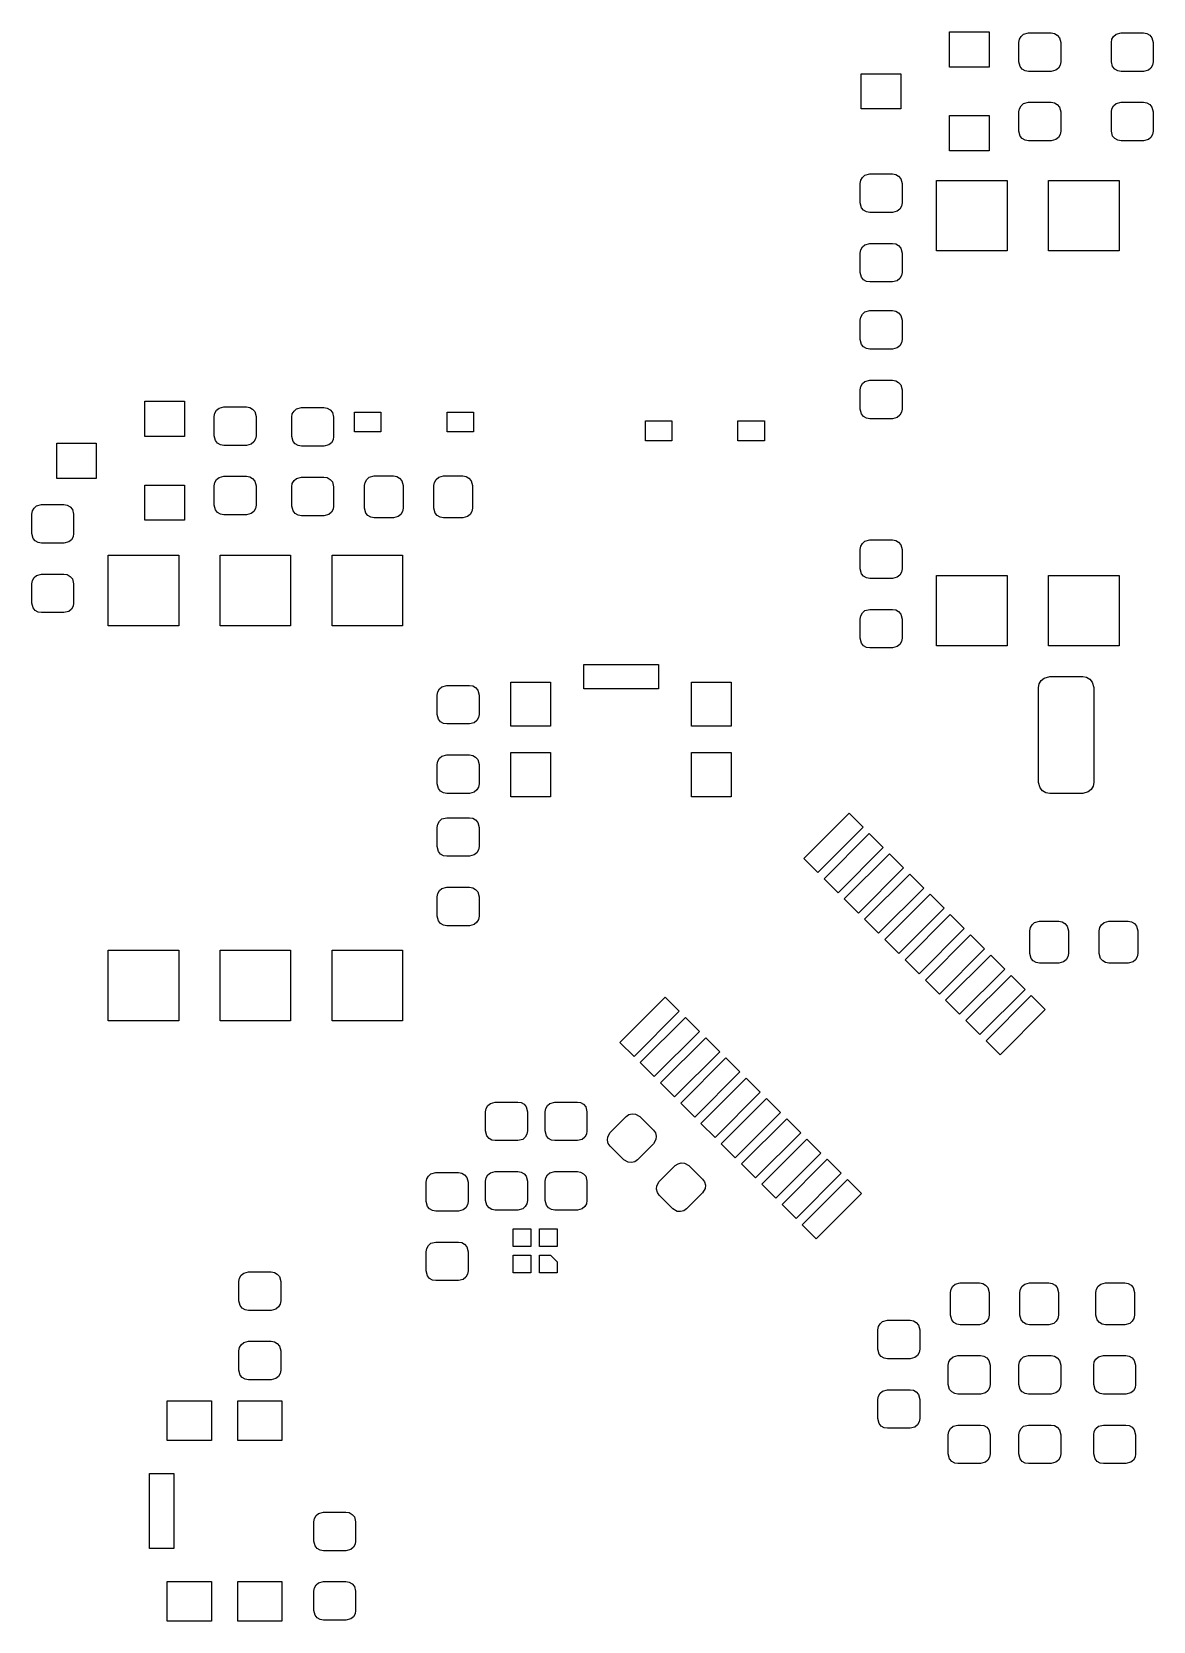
# Model space of a CAD drawing. Extents: x 150.5 to 194.4, y -132.5 to -96.5.
# Drawn here: x 150.53 to 175.97, y -132.5 to -96.45 of the extents above; entities that cross this region are included whole.
import ezdxf

# ---------------------------------------------------------------- set-up
doc = ezdxf.new("R2010")
doc.units = 0
doc.header["$MEASUREMENT"] = 0
doc.layers.add('BLACK', color=7, linetype='CONTINUOUS')

msp = doc.modelspace()

# ---------------------------------------------------------------- linework, layer by layer
at = {"layer": 'BLACK', "linetype": 'CONTINUOUS'}
for p, q in [((171.35, -97.25), (171.35, -96.45)), ((171.35, -96.45), (172.25, -96.45)), ((172.25, -96.45), (172.25, -97.25)), ((172.938, -96.6189), (172.976, -96.5531)), ((172.976, -96.5531), (173.034, -96.5043)), ((173.034, -96.5043), (173.144, -96.475)), ((173.144, -96.475), (173.656, -96.475)), ((173.656, -96.475), (173.731, -96.4882)), ((173.731, -96.4882), (173.797, -96.5262)), ((173.797, -96.5262), (173.846, -96.5844)), ((173.846, -96.5844), (173.875, -96.6937)), ((175.038, -96.6189), (175.076, -96.5531)), ((175.076, -96.5531), (175.134, -96.5043)), ((175.134, -96.5043), (175.244, -96.475)), ((175.244, -96.475), (175.756, -96.475)), ((175.756, -96.475), (175.831, -96.4882)), ((175.831, -96.4882), (175.897, -96.5262)), ((175.897, -96.5262), (175.946, -96.5844)), ((175.946, -96.5844), (175.975, -96.6937)), ((172.925, -96.6937), (172.938, -96.6189)), ((172.925, -97.1312), (172.925, -96.6937)), ((173.875, -96.6937), (173.875, -97.1312)), ((175.025, -96.6937), (175.038, -96.6189)), ((175.025, -97.1312), (175.025, -96.6937)), ((175.975, -96.6937), (175.975, -97.1312)), ((172.25, -97.25), (171.35, -97.25)), ((172.954, -97.2406), (172.925, -97.1312)), ((173.003, -97.2988), (172.954, -97.2406)), ((173.069, -97.3368), (173.003, -97.2988)), ((173.766, -97.3207), (173.656, -97.35)), ((173.824, -97.2719), (173.766, -97.3207)), ((173.862, -97.2061), (173.824, -97.2719)), ((173.875, -97.1312), (173.862, -97.2061)), ((175.054, -97.2406), (175.025, -97.1312)), ((175.103, -97.2988), (175.054, -97.2406)), ((175.169, -97.3368), (175.103, -97.2988)), ((175.866, -97.3207), (175.756, -97.35)), ((175.924, -97.2719), (175.866, -97.3207)), ((175.962, -97.2061), (175.924, -97.2719)), ((175.975, -97.1312), (175.962, -97.2061)), ((169.35, -98.2), (169.35, -97.4)), ((169.35, -97.4), (170.25, -97.4)), ((170.25, -97.4), (170.25, -98.2)), ((173.144, -97.35), (173.069, -97.3368)), ((173.656, -97.35), (173.144, -97.35)), ((175.244, -97.35), (175.169, -97.3368)), ((175.756, -97.35), (175.244, -97.35)), ((173.034, -98.0793), (173.144, -98.05)), ((173.144, -98.05), (173.656, -98.05)), ((173.656, -98.05), (173.731, -98.0632)), ((175.134, -98.0793), (175.244, -98.05)), ((175.244, -98.05), (175.756, -98.05)), ((175.756, -98.05), (175.831, -98.0632)), ((170.25, -98.2), (169.35, -98.2)), ((171.35, -99.15), (171.35, -98.35)), ((171.35, -98.35), (172.25, -98.35)), ((172.25, -98.35), (172.25, -99.15)), ((172.925, -98.2687), (172.938, -98.1939)), ((172.925, -98.7062), (172.925, -98.2687)), ((172.938, -98.1939), (172.976, -98.1281)), ((172.976, -98.1281), (173.034, -98.0793)), ((173.731, -98.0632), (173.797, -98.1012)), ((173.797, -98.1012), (173.846, -98.1594)), ((173.846, -98.1594), (173.875, -98.2687)), ((173.875, -98.2687), (173.875, -98.7062)), ((175.025, -98.2687), (175.038, -98.1939)), ((175.025, -98.7062), (175.025, -98.2687)), ((175.038, -98.1939), (175.076, -98.1281)), ((175.076, -98.1281), (175.134, -98.0793)), ((175.831, -98.0632), (175.897, -98.1012)), ((175.897, -98.1012), (175.946, -98.1594)), ((175.946, -98.1594), (175.975, -98.2687)), ((175.975, -98.2687), (175.975, -98.7062)), ((172.954, -98.8156), (172.925, -98.7062)), ((173.875, -98.7062), (173.862, -98.7811)), ((175.054, -98.8156), (175.025, -98.7062)), ((175.975, -98.7062), (175.962, -98.7811)), ((173.003, -98.8738), (172.954, -98.8156)), ((173.069, -98.9118), (173.003, -98.8738)), ((173.144, -98.925), (173.069, -98.9118)), ((173.656, -98.925), (173.144, -98.925)), ((173.766, -98.8957), (173.656, -98.925)), ((173.824, -98.8469), (173.766, -98.8957)), ((173.862, -98.7811), (173.824, -98.8469)), ((175.103, -98.8738), (175.054, -98.8156)), ((175.169, -98.9118), (175.103, -98.8738)), ((175.244, -98.925), (175.169, -98.9118)), ((175.756, -98.925), (175.244, -98.925)), ((175.866, -98.8957), (175.756, -98.925)), ((175.924, -98.8469), (175.866, -98.8957)), ((175.962, -98.7811), (175.924, -98.8469)), ((172.25, -99.15), (171.35, -99.15)), ((169.325, -99.8937), (169.338, -99.8189)), ((169.338, -99.8189), (169.376, -99.7531)), ((169.376, -99.7531), (169.434, -99.7043)), ((169.434, -99.7043), (169.544, -99.675)), ((169.544, -99.675), (170.056, -99.675)), ((170.056, -99.675), (170.131, -99.6882)), ((170.131, -99.6882), (170.197, -99.7262)), ((170.197, -99.7262), (170.246, -99.7844)), ((170.246, -99.7844), (170.275, -99.8937)), ((171.06, -101.42), (171.06, -99.82)), ((171.06, -99.82), (172.66, -99.82)), ((172.66, -99.82), (172.66, -101.42)), ((173.6, -101.42), (173.6, -99.82)), ((173.6, -99.82), (175.2, -99.82)), ((175.2, -99.82), (175.2, -101.42)), ((169.325, -100.331), (169.325, -99.8937)), ((170.275, -99.8937), (170.275, -100.331)), ((169.354, -100.441), (169.325, -100.331)), ((169.403, -100.499), (169.354, -100.441)), ((169.469, -100.537), (169.403, -100.499)), ((169.544, -100.55), (169.469, -100.537)), ((170.056, -100.55), (169.544, -100.55)), ((170.166, -100.521), (170.056, -100.55)), ((170.224, -100.472), (170.166, -100.521)), ((170.262, -100.406), (170.224, -100.472)), ((170.275, -100.331), (170.262, -100.406)), ((169.376, -101.328), (169.434, -101.279)), ((169.434, -101.279), (169.544, -101.25)), ((169.544, -101.25), (170.056, -101.25)), ((170.056, -101.25), (170.131, -101.263)), ((170.131, -101.263), (170.197, -101.301)), ((169.325, -101.469), (169.338, -101.394)), ((169.325, -101.906), (169.325, -101.469)), ((169.338, -101.394), (169.376, -101.328)), ((170.197, -101.301), (170.246, -101.359)), ((170.246, -101.359), (170.275, -101.469)), ((170.275, -101.469), (170.275, -101.906)), ((172.66, -101.42), (171.06, -101.42)), ((175.2, -101.42), (173.6, -101.42)), ((169.354, -102.016), (169.325, -101.906)), ((169.403, -102.074), (169.354, -102.016)), ((170.262, -101.981), (170.224, -102.047)), ((170.275, -101.906), (170.262, -101.981)), ((169.469, -102.112), (169.403, -102.074)), ((169.544, -102.125), (169.469, -102.112)), ((170.056, -102.125), (169.544, -102.125)), ((170.166, -102.096), (170.056, -102.125)), ((170.224, -102.047), (170.166, -102.096)), ((169.325, -102.994), (169.338, -102.919)), ((169.325, -103.431), (169.325, -102.994)), ((169.338, -102.919), (169.376, -102.853)), ((169.376, -102.853), (169.434, -102.804)), ((169.434, -102.804), (169.544, -102.775)), ((169.544, -102.775), (170.056, -102.775)), ((170.056, -102.775), (170.131, -102.788)), ((170.131, -102.788), (170.197, -102.826)), ((170.197, -102.826), (170.246, -102.884)), ((170.246, -102.884), (170.275, -102.994)), ((170.275, -102.994), (170.275, -103.431)), ((169.354, -103.541), (169.325, -103.431)), ((170.275, -103.431), (170.262, -103.506)), ((169.403, -103.599), (169.354, -103.541)), ((169.469, -103.637), (169.403, -103.599)), ((169.544, -103.65), (169.469, -103.637)), ((170.056, -103.65), (169.544, -103.65)), ((170.166, -103.621), (170.056, -103.65)), ((170.224, -103.572), (170.166, -103.621)), ((170.262, -103.506), (170.224, -103.572)), ((169.325, -104.569), (169.338, -104.494)), ((169.338, -104.494), (169.376, -104.428)), ((169.376, -104.428), (169.434, -104.379)), ((169.434, -104.379), (169.544, -104.35)), ((169.544, -104.35), (170.056, -104.35)), ((170.056, -104.35), (170.131, -104.363)), ((170.131, -104.363), (170.197, -104.401)), ((170.197, -104.401), (170.246, -104.459)), ((170.246, -104.459), (170.275, -104.569)), ((153.09, -105.63), (153.09, -104.83)), ((153.09, -104.83), (153.99, -104.83)), ((153.99, -104.83), (153.99, -105.63)), ((169.325, -105.006), (169.325, -104.569)), ((170.275, -104.569), (170.275, -105.006)), ((154.665, -105.173), (154.678, -105.099)), ((154.665, -105.611), (154.665, -105.173)), ((154.678, -105.099), (154.716, -105.033)), ((154.716, -105.033), (154.775, -104.984)), ((154.775, -104.984), (154.884, -104.955)), ((154.884, -104.955), (155.396, -104.955)), ((155.396, -104.955), (155.471, -104.968)), ((155.471, -104.968), (155.537, -105.006)), ((155.537, -105.006), (155.586, -105.064)), ((155.586, -105.064), (155.615, -105.173)), ((155.615, -105.173), (155.615, -105.611)), ((156.425, -105.194), (156.438, -105.119)), ((156.425, -105.631), (156.425, -105.194)), ((156.438, -105.119), (156.476, -105.053)), ((156.476, -105.053), (156.534, -105.004)), ((156.534, -105.004), (156.644, -104.975)), ((156.644, -104.975), (157.156, -104.975)), ((157.156, -104.975), (157.231, -104.988)), ((157.231, -104.988), (157.297, -105.026)), ((157.297, -105.026), (157.346, -105.084)), ((157.346, -105.084), (157.375, -105.194)), ((157.375, -105.194), (157.375, -105.631)), ((157.85, -105.525), (157.85, -105.075)), ((157.85, -105.075), (158.45, -105.075)), ((158.45, -105.075), (158.45, -105.525)), ((159.95, -105.525), (159.95, -105.075)), ((159.95, -105.075), (160.55, -105.075)), ((160.55, -105.075), (160.55, -105.525)), ((169.354, -105.116), (169.325, -105.006)), ((169.403, -105.174), (169.354, -105.116)), ((169.469, -105.212), (169.403, -105.174)), ((169.544, -105.225), (169.469, -105.212)), ((170.056, -105.225), (169.544, -105.225)), ((170.166, -105.196), (170.056, -105.225)), ((170.224, -105.147), (170.166, -105.196)), ((170.262, -105.081), (170.224, -105.147)), ((170.275, -105.006), (170.262, -105.081)), ((154.694, -105.72), (154.665, -105.611)), ((155.615, -105.611), (155.602, -105.686)), ((158.45, -105.525), (157.85, -105.525)), ((160.55, -105.525), (159.95, -105.525)), ((164.45, -105.725), (164.45, -105.275)), ((164.45, -105.275), (165.05, -105.275)), ((165.05, -105.275), (165.05, -105.725)), ((166.55, -105.725), (166.55, -105.275)), ((166.55, -105.275), (167.15, -105.275)), ((167.15, -105.275), (167.15, -105.725)), ((151.09, -106.58), (151.09, -105.78)), ((151.09, -105.78), (151.99, -105.78)), ((151.99, -105.78), (151.99, -106.58)), ((153.99, -105.63), (153.09, -105.63)), ((154.743, -105.778), (154.694, -105.72)), ((154.809, -105.816), (154.743, -105.778)), ((154.884, -105.83), (154.809, -105.816)), ((155.396, -105.83), (154.884, -105.83)), ((155.506, -105.8), (155.396, -105.83)), ((155.564, -105.752), (155.506, -105.8)), ((155.602, -105.686), (155.564, -105.752)), ((156.454, -105.741), (156.425, -105.631)), ((156.503, -105.799), (156.454, -105.741)), ((156.569, -105.837), (156.503, -105.799)), ((156.644, -105.85), (156.569, -105.837)), ((157.156, -105.85), (156.644, -105.85)), ((157.266, -105.821), (157.156, -105.85)), ((157.324, -105.772), (157.266, -105.821)), ((157.362, -105.706), (157.324, -105.772)), ((157.375, -105.631), (157.362, -105.706)), ((165.05, -105.725), (164.45, -105.725)), ((167.15, -105.725), (166.55, -105.725)), ((151.99, -106.58), (151.09, -106.58)), ((154.665, -106.748), (154.678, -106.674)), ((154.678, -106.674), (154.716, -106.608)), ((154.716, -106.608), (154.775, -106.559)), ((154.775, -106.559), (154.884, -106.53)), ((154.884, -106.53), (155.396, -106.53)), ((155.396, -106.53), (155.471, -106.543)), ((155.471, -106.543), (155.537, -106.581)), ((155.537, -106.581), (155.586, -106.639)), ((155.586, -106.639), (155.615, -106.748)), ((156.425, -106.769), (156.438, -106.694)), ((156.438, -106.694), (156.476, -106.628)), ((156.476, -106.628), (156.534, -106.579)), ((156.534, -106.579), (156.644, -106.55)), ((156.644, -106.55), (157.156, -106.55)), ((157.156, -106.55), (157.231, -106.563)), ((157.231, -106.563), (157.297, -106.601)), ((157.297, -106.601), (157.346, -106.659)), ((157.346, -106.659), (157.375, -106.769)), ((158.075, -106.744), (158.088, -106.669)), ((158.088, -106.669), (158.126, -106.603)), ((158.126, -106.603), (158.184, -106.554)), ((158.184, -106.554), (158.294, -106.525)), ((158.294, -106.525), (158.731, -106.525)), ((158.731, -106.525), (158.806, -106.538)), ((158.806, -106.538), (158.872, -106.576)), ((158.872, -106.576), (158.921, -106.634)), ((158.921, -106.634), (158.95, -106.744)), ((159.65, -106.744), (159.663, -106.669)), ((159.663, -106.669), (159.701, -106.603)), ((159.701, -106.603), (159.759, -106.554)), ((159.759, -106.554), (159.869, -106.525)), ((159.869, -106.525), (160.306, -106.525)), ((160.306, -106.525), (160.381, -106.538)), ((160.381, -106.538), (160.447, -106.576)), ((160.447, -106.576), (160.496, -106.634)), ((160.496, -106.634), (160.525, -106.744)), ((153.09, -107.53), (153.09, -106.73)), ((153.09, -106.73), (153.99, -106.73)), ((153.99, -106.73), (153.99, -107.53)), ((154.665, -107.186), (154.665, -106.748)), ((155.615, -106.748), (155.615, -107.186)), ((156.425, -107.206), (156.425, -106.769)), ((157.375, -106.769), (157.375, -107.206)), ((158.075, -107.256), (158.075, -106.744)), ((158.95, -106.744), (158.95, -107.256)), ((159.65, -107.256), (159.65, -106.744)), ((160.525, -106.744), (160.525, -107.256)), ((150.525, -107.394), (150.538, -107.319)), ((150.525, -107.831), (150.525, -107.394)), ((150.538, -107.319), (150.576, -107.253)), ((150.576, -107.253), (150.634, -107.204)), ((150.634, -107.204), (150.744, -107.175)), ((150.744, -107.175), (151.256, -107.175)), ((151.256, -107.175), (151.331, -107.188)), ((151.331, -107.188), (151.397, -107.226)), ((151.397, -107.226), (151.446, -107.284)), ((151.446, -107.284), (151.475, -107.394)), ((151.475, -107.394), (151.475, -107.831)), ((154.694, -107.295), (154.665, -107.186)), ((154.743, -107.353), (154.694, -107.295)), ((154.809, -107.391), (154.743, -107.353)), ((154.884, -107.405), (154.809, -107.391)), ((155.396, -107.405), (154.884, -107.405)), ((155.506, -107.375), (155.396, -107.405)), ((155.564, -107.327), (155.506, -107.375)), ((155.602, -107.261), (155.564, -107.327)), ((155.615, -107.186), (155.602, -107.261)), ((156.454, -107.316), (156.425, -107.206)), ((156.503, -107.374), (156.454, -107.316)), ((156.569, -107.412), (156.503, -107.374)), ((156.644, -107.425), (156.569, -107.412)), ((157.156, -107.425), (156.644, -107.425)), ((157.266, -107.396), (157.156, -107.425)), ((157.324, -107.347), (157.266, -107.396)), ((157.362, -107.281), (157.324, -107.347)), ((157.375, -107.206), (157.362, -107.281)), ((158.104, -107.366), (158.075, -107.256)), ((158.153, -107.424), (158.104, -107.366)), ((158.219, -107.462), (158.153, -107.424)), ((158.899, -107.397), (158.841, -107.446)), ((158.937, -107.331), (158.899, -107.397)), ((158.95, -107.256), (158.937, -107.331)), ((159.679, -107.366), (159.65, -107.256)), ((159.728, -107.424), (159.679, -107.366)), ((159.794, -107.462), (159.728, -107.424)), ((160.474, -107.397), (160.416, -107.446)), ((160.512, -107.331), (160.474, -107.397)), ((160.525, -107.256), (160.512, -107.331)), ((153.99, -107.53), (153.09, -107.53)), ((158.294, -107.475), (158.219, -107.462)), ((158.731, -107.475), (158.294, -107.475)), ((158.841, -107.446), (158.731, -107.475)), ((159.869, -107.475), (159.794, -107.462)), ((160.306, -107.475), (159.869, -107.475)), ((160.416, -107.446), (160.306, -107.475)), ((150.554, -107.941), (150.525, -107.831)), ((150.603, -107.999), (150.554, -107.941)), ((150.669, -108.037), (150.603, -107.999)), ((150.744, -108.05), (150.669, -108.037)), ((151.256, -108.05), (150.744, -108.05)), ((151.366, -108.021), (151.256, -108.05)), ((151.424, -107.972), (151.366, -108.021)), ((151.462, -107.906), (151.424, -107.972)), ((151.475, -107.831), (151.462, -107.906)), ((169.325, -108.194), (169.338, -108.119)), ((169.338, -108.119), (169.376, -108.053)), ((169.376, -108.053), (169.434, -108.004)), ((169.434, -108.004), (169.544, -107.975)), ((169.544, -107.975), (170.056, -107.975)), ((170.056, -107.975), (170.131, -107.988)), ((170.131, -107.988), (170.197, -108.026)), ((170.197, -108.026), (170.246, -108.084)), ((170.246, -108.084), (170.275, -108.194)), ((152.26, -109.92), (152.26, -108.32)), ((152.26, -108.32), (153.86, -108.32)), ((153.86, -108.32), (153.86, -109.92)), ((154.8, -109.92), (154.8, -108.32)), ((154.8, -108.32), (156.4, -108.32)), ((156.4, -108.32), (156.4, -109.92)), ((157.34, -109.92), (157.34, -108.32)), ((157.34, -108.32), (158.94, -108.32)), ((158.94, -108.32), (158.94, -109.92)), ((169.325, -108.631), (169.325, -108.194)), ((170.275, -108.194), (170.275, -108.631)), ((150.538, -108.894), (150.576, -108.828)), ((150.576, -108.828), (150.634, -108.779)), ((150.634, -108.779), (150.744, -108.75)), ((150.744, -108.75), (151.256, -108.75)), ((151.256, -108.75), (151.331, -108.763)), ((151.331, -108.763), (151.397, -108.801)), ((151.397, -108.801), (151.446, -108.859)), ((151.446, -108.859), (151.475, -108.969)), ((169.354, -108.741), (169.325, -108.631)), ((169.403, -108.799), (169.354, -108.741)), ((169.469, -108.837), (169.403, -108.799)), ((169.544, -108.85), (169.469, -108.837)), ((170.056, -108.85), (169.544, -108.85)), ((170.166, -108.821), (170.056, -108.85)), ((170.224, -108.772), (170.166, -108.821)), ((170.262, -108.706), (170.224, -108.772)), ((170.275, -108.631), (170.262, -108.706)), ((171.06, -110.38), (171.06, -108.78)), ((171.06, -108.78), (172.66, -108.78)), ((172.66, -108.78), (172.66, -110.38)), ((173.6, -110.38), (173.6, -108.78)), ((173.6, -108.78), (175.2, -108.78)), ((175.2, -108.78), (175.2, -110.38)), ((150.525, -108.969), (150.538, -108.894)), ((150.525, -109.406), (150.525, -108.969)), ((151.475, -108.969), (151.475, -109.406)), ((150.554, -109.516), (150.525, -109.406)), ((150.603, -109.574), (150.554, -109.516)), ((150.669, -109.612), (150.603, -109.574)), ((151.424, -109.547), (151.366, -109.596)), ((151.462, -109.481), (151.424, -109.547)), ((151.475, -109.406), (151.462, -109.481)), ((169.376, -109.628), (169.434, -109.579)), ((169.434, -109.579), (169.544, -109.55)), ((169.544, -109.55), (170.056, -109.55)), ((170.056, -109.55), (170.131, -109.563)), ((170.131, -109.563), (170.197, -109.601)), ((150.744, -109.625), (150.669, -109.612)), ((151.256, -109.625), (150.744, -109.625)), ((151.366, -109.596), (151.256, -109.625)), ((153.86, -109.92), (152.26, -109.92)), ((156.4, -109.92), (154.8, -109.92)), ((158.94, -109.92), (157.34, -109.92)), ((169.325, -109.769), (169.338, -109.694)), ((169.325, -110.206), (169.325, -109.769)), ((169.338, -109.694), (169.376, -109.628)), ((170.197, -109.601), (170.246, -109.659)), ((170.246, -109.659), (170.275, -109.769)), ((170.275, -109.769), (170.275, -110.206)), ((169.354, -110.316), (169.325, -110.206)), ((170.262, -110.281), (170.224, -110.347)), ((170.275, -110.206), (170.262, -110.281)), ((169.403, -110.374), (169.354, -110.316)), ((169.469, -110.412), (169.403, -110.374)), ((169.544, -110.425), (169.469, -110.412)), ((170.056, -110.425), (169.544, -110.425)), ((170.166, -110.396), (170.056, -110.425)), ((170.224, -110.347), (170.166, -110.396)), ((172.66, -110.38), (171.06, -110.38)), ((175.2, -110.38), (173.6, -110.38)), ((163.05, -111.35), (163.05, -110.8)), ((163.05, -110.8), (164.75, -110.8)), ((164.75, -110.8), (164.75, -111.35)), ((159.738, -111.419), (159.776, -111.353)), ((159.776, -111.353), (159.834, -111.304)), ((159.834, -111.304), (159.944, -111.275)), ((159.944, -111.275), (160.456, -111.275)), ((160.456, -111.275), (160.531, -111.288)), ((160.531, -111.288), (160.597, -111.326)), ((160.597, -111.326), (160.646, -111.384)), ((160.646, -111.384), (160.675, -111.494)), ((161.4, -112.2), (161.4, -111.2)), ((161.4, -111.2), (162.3, -111.2)), ((162.3, -111.2), (162.3, -112.2)), ((164.75, -111.35), (163.05, -111.35)), ((165.5, -112.2), (165.5, -111.2)), ((165.5, -111.2), (166.4, -111.2)), ((166.4, -111.2), (166.4, -112.2)), ((173.375, -111.325), (173.39, -111.239)), ((173.375, -113.475), (173.375, -111.325)), ((173.39, -111.239), (173.433, -111.164)), ((173.433, -111.164), (173.5, -111.108)), ((173.5, -111.108), (173.625, -111.075)), ((173.625, -111.075), (174.375, -111.075)), ((174.375, -111.075), (174.461, -111.09)), ((174.461, -111.09), (174.536, -111.133)), ((174.536, -111.133), (174.592, -111.2)), ((174.592, -111.2), (174.625, -111.325)), ((174.625, -111.325), (174.625, -113.475)), ((159.725, -111.494), (159.738, -111.419)), ((159.725, -111.931), (159.725, -111.494)), ((160.675, -111.494), (160.675, -111.931)), ((159.754, -112.041), (159.725, -111.931)), ((159.803, -112.099), (159.754, -112.041)), ((159.869, -112.137), (159.803, -112.099)), ((160.624, -112.072), (160.566, -112.121)), ((160.662, -112.006), (160.624, -112.072)), ((160.675, -111.931), (160.662, -112.006)), ((159.944, -112.15), (159.869, -112.137)), ((160.456, -112.15), (159.944, -112.15)), ((160.566, -112.121), (160.456, -112.15)), ((162.3, -112.2), (161.4, -112.2)), ((166.4, -112.2), (165.5, -112.2)), ((161.4, -113.8), (161.4, -112.8)), ((161.4, -112.8), (162.3, -112.8)), ((162.3, -112.8), (162.3, -113.8)), ((165.5, -113.8), (165.5, -112.8)), ((165.5, -112.8), (166.4, -112.8)), ((166.4, -112.8), (166.4, -113.8)), ((159.725, -113.069), (159.738, -112.994)), ((159.725, -113.506), (159.725, -113.069)), ((159.738, -112.994), (159.776, -112.928)), ((159.776, -112.928), (159.834, -112.879)), ((159.834, -112.879), (159.944, -112.85)), ((159.944, -112.85), (160.456, -112.85)), ((160.456, -112.85), (160.531, -112.863)), ((160.531, -112.863), (160.597, -112.901)), ((160.597, -112.901), (160.646, -112.959)), ((160.646, -112.959), (160.675, -113.069)), ((160.675, -113.069), (160.675, -113.506)), ((159.754, -113.616), (159.725, -113.506)), ((160.675, -113.506), (160.662, -113.581)), ((173.408, -113.6), (173.375, -113.475)), ((174.625, -113.475), (174.61, -113.561)), ((159.803, -113.674), (159.754, -113.616)), ((159.869, -113.712), (159.803, -113.674)), ((159.944, -113.725), (159.869, -113.712)), ((160.456, -113.725), (159.944, -113.725)), ((160.566, -113.696), (160.456, -113.725)), ((160.624, -113.647), (160.566, -113.696)), ((160.662, -113.581), (160.624, -113.647)), ((162.3, -113.8), (161.4, -113.8)), ((166.4, -113.8), (165.5, -113.8)), ((173.464, -113.667), (173.408, -113.6)), ((173.539, -113.71), (173.464, -113.667)), ((173.625, -113.725), (173.539, -113.71)), ((174.375, -113.725), (173.625, -113.725)), ((174.5, -113.692), (174.375, -113.725)), ((174.567, -113.636), (174.5, -113.692)), ((174.61, -113.561), (174.567, -113.636)), ((159.834, -114.304), (159.944, -114.275)), ((159.944, -114.275), (160.456, -114.275)), ((160.456, -114.275), (160.531, -114.288)), ((168.046, -115.199), (169.071, -114.174)), ((169.071, -114.174), (169.389, -114.492)), ((159.725, -114.494), (159.738, -114.419)), ((159.725, -114.931), (159.725, -114.494)), ((159.738, -114.419), (159.776, -114.353)), ((159.776, -114.353), (159.834, -114.304)), ((160.531, -114.288), (160.597, -114.326)), ((160.597, -114.326), (160.646, -114.384)), ((160.646, -114.384), (160.675, -114.494)), ((160.675, -114.494), (160.675, -114.931)), ((169.389, -114.492), (168.364, -115.517)), ((168.506, -115.659), (169.531, -114.634)), ((169.531, -114.634), (169.849, -114.952)), ((159.754, -115.041), (159.725, -114.931)), ((160.675, -114.931), (160.662, -115.006)), ((169.849, -114.952), (168.824, -115.977)), ((159.803, -115.099), (159.754, -115.041)), ((159.869, -115.137), (159.803, -115.099)), ((159.944, -115.15), (159.869, -115.137)), ((160.456, -115.15), (159.944, -115.15)), ((160.566, -115.121), (160.456, -115.15)), ((160.624, -115.072), (160.566, -115.121)), ((160.662, -115.006), (160.624, -115.072)), ((168.364, -115.517), (168.046, -115.199)), ((168.965, -116.119), (169.99, -115.093)), ((169.99, -115.093), (170.309, -115.411)), ((168.824, -115.977), (168.506, -115.659)), ((170.309, -115.411), (169.283, -116.437)), ((169.425, -116.578), (170.45, -115.553)), ((170.45, -115.553), (170.768, -115.871)), ((159.725, -116.069), (159.738, -115.994)), ((159.725, -116.506), (159.725, -116.069)), ((159.738, -115.994), (159.776, -115.928)), ((159.776, -115.928), (159.834, -115.879)), ((159.834, -115.879), (159.944, -115.85)), ((159.944, -115.85), (160.456, -115.85)), ((160.456, -115.85), (160.531, -115.863)), ((160.531, -115.863), (160.597, -115.901)), ((160.597, -115.901), (160.646, -115.959)), ((160.646, -115.959), (160.675, -116.069)), ((160.675, -116.069), (160.675, -116.506)), ((170.768, -115.871), (169.743, -116.896)), ((169.884, -117.038), (170.91, -116.012)), ((170.91, -116.012), (171.228, -116.331)), ((169.283, -116.437), (168.965, -116.119)), ((171.228, -116.331), (170.203, -117.356)), ((159.754, -116.616), (159.725, -116.506)), ((159.803, -116.674), (159.754, -116.616)), ((159.869, -116.712), (159.803, -116.674)), ((159.944, -116.725), (159.869, -116.712)), ((160.456, -116.725), (159.944, -116.725)), ((160.566, -116.696), (160.456, -116.725)), ((160.624, -116.647), (160.566, -116.696)), ((160.662, -116.581), (160.624, -116.647)), ((160.675, -116.506), (160.662, -116.581)), ((169.743, -116.896), (169.425, -116.578)), ((170.344, -117.497), (171.369, -116.472)), ((171.688, -116.79), (170.662, -117.816)), ((171.369, -116.472), (171.688, -116.79)), ((173.175, -116.844), (173.188, -116.769)), ((173.188, -116.769), (173.226, -116.703)), ((173.226, -116.703), (173.284, -116.654)), ((173.284, -116.654), (173.394, -116.625)), ((173.394, -116.625), (173.831, -116.625)), ((173.831, -116.625), (173.906, -116.638)), ((173.906, -116.638), (173.972, -116.676)), ((173.972, -116.676), (174.021, -116.734)), ((174.021, -116.734), (174.05, -116.844)), ((174.75, -116.844), (174.763, -116.769)), ((174.763, -116.769), (174.801, -116.703)), ((174.801, -116.703), (174.859, -116.654)), ((174.859, -116.654), (174.969, -116.625)), ((174.969, -116.625), (175.406, -116.625)), ((175.406, -116.625), (175.481, -116.638)), ((175.481, -116.638), (175.547, -116.676)), ((175.547, -116.676), (175.596, -116.734)), ((175.596, -116.734), (175.625, -116.844)), ((170.203, -117.356), (169.884, -117.038)), ((170.804, -117.957), (171.829, -116.932)), ((171.829, -116.932), (172.147, -117.25)), ((173.175, -117.356), (173.175, -116.844)), ((174.05, -116.844), (174.05, -117.356)), ((174.75, -117.356), (174.75, -116.844)), ((175.625, -116.844), (175.625, -117.356)), ((152.26, -118.88), (152.26, -117.28)), ((152.26, -117.28), (153.86, -117.28)), ((153.86, -117.28), (153.86, -118.88)), ((154.8, -118.88), (154.8, -117.28)), ((154.8, -117.28), (156.4, -117.28)), ((156.4, -117.28), (156.4, -118.88)), ((157.34, -118.88), (157.34, -117.28)), ((157.34, -117.28), (158.94, -117.28)), ((158.94, -117.28), (158.94, -118.88)), ((170.662, -117.816), (170.344, -117.497)), ((172.147, -117.25), (171.122, -118.275)), ((171.263, -118.417), (172.289, -117.391)), ((172.289, -117.391), (172.607, -117.71)), ((173.204, -117.466), (173.175, -117.356)), ((173.253, -117.524), (173.204, -117.466)), ((173.999, -117.497), (173.941, -117.546)), ((174.037, -117.431), (173.999, -117.497)), ((174.05, -117.356), (174.037, -117.431)), ((174.779, -117.466), (174.75, -117.356)), ((174.828, -117.524), (174.779, -117.466)), ((175.574, -117.497), (175.516, -117.546)), ((175.612, -117.431), (175.574, -117.497)), ((175.625, -117.356), (175.612, -117.431)), ((172.607, -117.71), (171.581, -118.735)), ((171.723, -118.876), (172.748, -117.851)), ((172.748, -117.851), (173.066, -118.169)), ((173.319, -117.562), (173.253, -117.524)), ((173.394, -117.575), (173.319, -117.562)), ((173.831, -117.575), (173.394, -117.575)), ((173.941, -117.546), (173.831, -117.575)), ((174.894, -117.562), (174.828, -117.524)), ((174.969, -117.575), (174.894, -117.562)), ((175.406, -117.575), (174.969, -117.575)), ((175.516, -117.546), (175.406, -117.575)), ((171.122, -118.275), (170.804, -117.957)), ((173.066, -118.169), (172.041, -119.194)), ((163.874, -119.371), (164.899, -118.346)), ((164.899, -118.346), (165.217, -118.664)), ((171.581, -118.735), (171.263, -118.417)), ((172.183, -119.336), (173.208, -118.311)), ((173.208, -118.311), (173.526, -118.629)), ((153.86, -118.88), (152.26, -118.88)), ((156.4, -118.88), (154.8, -118.88)), ((158.94, -118.88), (157.34, -118.88)), ((165.217, -118.664), (164.192, -119.689)), ((164.334, -119.831), (165.359, -118.806)), ((165.359, -118.806), (165.677, -119.124)), ((172.041, -119.194), (171.723, -118.876)), ((173.526, -118.629), (172.501, -119.654)), ((165.677, -119.124), (164.652, -120.149)), ((164.793, -120.29), (165.819, -119.265)), ((165.819, -119.265), (166.137, -119.583)), ((164.192, -119.689), (163.874, -119.371)), ((166.137, -119.583), (165.111, -120.609)), ((172.501, -119.654), (172.183, -119.336)), ((164.652, -120.149), (164.334, -119.831)), ((165.253, -120.75), (166.278, -119.725)), ((166.596, -120.043), (165.571, -121.068)), ((166.278, -119.725), (166.596, -120.043)), ((165.111, -120.609), (164.793, -120.29)), ((165.712, -121.21), (166.738, -120.184)), ((166.738, -120.184), (167.056, -120.503)), ((160.876, -120.803), (160.934, -120.754)), ((160.934, -120.754), (161.044, -120.725)), ((161.044, -120.725), (161.556, -120.725)), ((161.556, -120.725), (161.631, -120.738)), ((161.631, -120.738), (161.697, -120.776)), ((162.226, -120.803), (162.284, -120.754)), ((162.284, -120.754), (162.394, -120.725)), ((162.394, -120.725), (162.906, -120.725)), ((162.906, -120.725), (162.981, -120.738)), ((162.981, -120.738), (163.047, -120.776)), ((165.571, -121.068), (165.253, -120.75)), ((167.056, -120.503), (166.031, -121.528)), ((166.172, -121.669), (167.197, -120.644)), ((167.197, -120.644), (167.516, -120.962)), ((160.825, -120.944), (160.838, -120.869)), ((160.825, -121.381), (160.825, -120.944)), ((160.838, -120.869), (160.876, -120.803)), ((161.697, -120.776), (161.746, -120.834)), ((161.746, -120.834), (161.775, -120.944)), ((161.775, -120.944), (161.775, -121.381)), ((162.175, -120.944), (162.188, -120.869)), ((162.175, -121.381), (162.175, -120.944)), ((162.188, -120.869), (162.226, -120.803)), ((163.047, -120.776), (163.096, -120.834)), ((163.096, -120.834), (163.125, -120.944)), ((163.125, -120.944), (163.125, -121.381)), ((163.653, -121.415), (164.015, -121.053)), ((164.015, -121.053), (164.077, -121.009)), ((164.077, -121.009), (164.151, -120.989)), ((164.151, -120.989), (164.226, -120.996)), ((164.226, -120.996), (164.324, -121.053)), ((164.324, -121.053), (164.634, -121.362)), ((167.516, -120.962), (166.49, -121.988)), ((166.632, -122.129), (167.657, -121.104)), ((167.657, -121.104), (167.975, -121.422)), ((160.854, -121.491), (160.825, -121.381)), ((161.762, -121.456), (161.724, -121.522)), ((161.775, -121.381), (161.762, -121.456)), ((162.204, -121.491), (162.175, -121.381)), ((163.112, -121.456), (163.074, -121.522)), ((163.125, -121.381), (163.112, -121.456)), ((163.596, -121.513), (163.653, -121.415)), ((164.634, -121.362), (164.677, -121.424)), ((164.677, -121.424), (164.697, -121.498)), ((166.031, -121.528), (165.712, -121.21)), ((167.975, -121.422), (166.95, -122.447)), ((160.903, -121.549), (160.854, -121.491)), ((160.969, -121.587), (160.903, -121.549)), ((161.044, -121.6), (160.969, -121.587)), ((161.556, -121.6), (161.044, -121.6)), ((161.666, -121.571), (161.556, -121.6)), ((161.724, -121.522), (161.666, -121.571)), ((162.253, -121.549), (162.204, -121.491)), ((162.319, -121.587), (162.253, -121.549)), ((162.394, -121.6), (162.319, -121.587)), ((162.906, -121.6), (162.394, -121.6)), ((163.016, -121.571), (162.906, -121.6)), ((163.074, -121.522), (163.016, -121.571)), ((163.589, -121.589), (163.596, -121.513)), ((163.609, -121.662), (163.589, -121.589)), ((163.653, -121.724), (163.609, -121.662)), ((163.962, -122.034), (163.653, -121.724)), ((164.634, -121.671), (164.271, -122.034)), ((164.69, -121.573), (164.634, -121.671)), ((164.697, -121.498), (164.69, -121.573)), ((166.49, -121.988), (166.172, -121.669)), ((167.091, -122.589), (168.117, -121.563)), ((168.117, -121.563), (168.435, -121.881)), ((164.06, -122.09), (163.962, -122.034)), ((164.136, -122.097), (164.06, -122.09)), ((164.209, -122.077), (164.136, -122.097)), ((164.271, -122.034), (164.209, -122.077)), ((164.766, -122.529), (165.129, -122.166)), ((165.129, -122.166), (165.191, -122.123)), ((165.191, -122.123), (165.264, -122.103)), ((165.264, -122.103), (165.34, -122.11)), ((165.34, -122.11), (165.438, -122.166)), ((165.438, -122.166), (165.747, -122.476)), ((166.95, -122.447), (166.632, -122.129)), ((168.435, -121.881), (167.41, -122.907)), ((167.551, -123.048), (168.576, -122.023)), ((168.576, -122.023), (168.894, -122.341)), ((159.475, -122.544), (159.488, -122.469)), ((159.475, -122.981), (159.475, -122.544)), ((159.488, -122.469), (159.526, -122.403)), ((159.526, -122.403), (159.584, -122.354)), ((159.584, -122.354), (159.694, -122.325)), ((159.694, -122.325), (160.206, -122.325)), ((160.206, -122.325), (160.281, -122.338)), ((160.281, -122.338), (160.347, -122.376)), ((160.347, -122.376), (160.396, -122.434)), ((160.396, -122.434), (160.425, -122.544)), ((160.425, -122.544), (160.425, -122.981)), ((160.825, -122.519), (160.838, -122.444)), ((160.825, -122.956), (160.825, -122.519)), ((160.838, -122.444), (160.876, -122.378)), ((160.876, -122.378), (160.934, -122.329)), ((160.934, -122.329), (161.044, -122.3)), ((161.044, -122.3), (161.556, -122.3)), ((161.556, -122.3), (161.631, -122.313)), ((161.631, -122.313), (161.697, -122.351)), ((161.697, -122.351), (161.746, -122.409)), ((161.746, -122.409), (161.775, -122.519)), ((161.775, -122.519), (161.775, -122.956)), ((162.175, -122.519), (162.188, -122.444)), ((162.175, -122.956), (162.175, -122.519)), ((162.188, -122.444), (162.226, -122.378)), ((162.226, -122.378), (162.284, -122.329)), ((162.284, -122.329), (162.394, -122.3)), ((162.394, -122.3), (162.906, -122.3)), ((162.906, -122.3), (162.981, -122.313)), ((162.981, -122.313), (163.047, -122.351)), ((163.047, -122.351), (163.096, -122.409)), ((163.096, -122.409), (163.125, -122.519)), ((163.125, -122.519), (163.125, -122.956)), ((164.71, -122.627), (164.766, -122.529)), ((165.747, -122.476), (165.791, -122.538)), ((165.791, -122.538), (165.811, -122.611)), ((168.894, -122.341), (167.869, -123.366)), ((168.011, -123.508), (169.036, -122.483)), ((169.036, -122.483), (169.354, -122.801)), ((164.703, -122.702), (164.71, -122.627)), ((164.723, -122.776), (164.703, -122.702)), ((164.766, -122.838), (164.723, -122.776)), ((165.076, -123.147), (164.766, -122.838)), ((165.747, -122.785), (165.385, -123.147)), ((165.804, -122.687), (165.747, -122.785)), ((165.811, -122.611), (165.804, -122.687)), ((167.41, -122.907), (167.091, -122.589)), ((169.354, -122.801), (168.329, -123.826)), ((159.504, -123.091), (159.475, -122.981)), ((159.553, -123.149), (159.504, -123.091)), ((159.619, -123.187), (159.553, -123.149)), ((159.694, -123.2), (159.619, -123.187)), ((160.206, -123.2), (159.694, -123.2)), ((160.316, -123.171), (160.206, -123.2)), ((160.374, -123.122), (160.316, -123.171)), ((160.412, -123.056), (160.374, -123.122)), ((160.425, -122.981), (160.412, -123.056)), ((160.854, -123.066), (160.825, -122.956)), ((160.903, -123.124), (160.854, -123.066)), ((160.969, -123.162), (160.903, -123.124)), ((161.044, -123.175), (160.969, -123.162)), ((161.556, -123.175), (161.044, -123.175)), ((161.666, -123.146), (161.556, -123.175)), ((161.724, -123.097), (161.666, -123.146)), ((161.762, -123.031), (161.724, -123.097)), ((161.775, -122.956), (161.762, -123.031)), ((162.204, -123.066), (162.175, -122.956)), ((162.253, -123.124), (162.204, -123.066)), ((162.319, -123.162), (162.253, -123.124)), ((162.394, -123.175), (162.319, -123.162)), ((162.906, -123.175), (162.394, -123.175)), ((163.016, -123.146), (162.906, -123.175)), ((163.074, -123.097), (163.016, -123.146)), ((163.112, -123.031), (163.074, -123.097)), ((163.125, -122.956), (163.112, -123.031)), ((165.174, -123.204), (165.076, -123.147)), ((165.249, -123.211), (165.174, -123.204)), ((165.323, -123.191), (165.249, -123.211)), ((165.385, -123.147), (165.323, -123.191)), ((167.869, -123.366), (167.551, -123.048)), ((161.45, -124), (161.45, -123.6)), ((161.45, -123.6), (161.85, -123.6)), ((161.85, -123.6), (161.85, -124)), ((162.05, -124), (162.05, -123.6)), ((162.05, -123.6), (162.45, -123.6)), ((162.45, -123.6), (162.45, -124)), ((168.329, -123.826), (168.011, -123.508)), ((159.488, -124.044), (159.526, -123.978)), ((159.526, -123.978), (159.584, -123.929)), ((159.584, -123.929), (159.694, -123.9)), ((159.694, -123.9), (160.206, -123.9)), ((160.206, -123.9), (160.281, -123.913)), ((160.281, -123.913), (160.347, -123.951)), ((160.347, -123.951), (160.396, -124.009)), ((160.396, -124.009), (160.425, -124.119)), ((161.85, -124), (161.45, -124)), ((162.45, -124), (162.05, -124)), ((159.475, -124.119), (159.488, -124.044)), ((159.475, -124.556), (159.475, -124.119)), ((160.425, -124.119), (160.425, -124.556)), ((161.45, -124.6), (161.45, -124.2)), ((161.45, -124.2), (161.85, -124.2)), ((161.85, -124.2), (161.85, -124.6)), ((162.05, -124.6), (162.05, -124.2)), ((162.05, -124.2), (162.3, -124.2)), ((162.3, -124.2), (162.45, -124.35)), ((162.45, -124.35), (162.45, -124.6)), ((155.225, -124.794), (155.238, -124.719)), ((155.238, -124.719), (155.276, -124.653)), ((155.276, -124.653), (155.334, -124.604)), ((155.334, -124.604), (155.444, -124.575)), ((155.444, -124.575), (155.956, -124.575)), ((155.956, -124.575), (156.031, -124.588)), ((156.031, -124.588), (156.097, -124.626)), ((156.097, -124.626), (156.146, -124.684)), ((156.146, -124.684), (156.175, -124.794)), ((159.504, -124.666), (159.475, -124.556)), ((159.553, -124.724), (159.504, -124.666)), ((159.619, -124.762), (159.553, -124.724)), ((160.374, -124.697), (160.316, -124.746)), ((160.412, -124.631), (160.374, -124.697)), ((160.425, -124.556), (160.412, -124.631)), ((161.85, -124.6), (161.45, -124.6)), ((162.45, -124.6), (162.05, -124.6)), ((155.225, -125.231), (155.225, -124.794)), ((156.175, -124.794), (156.175, -125.231)), ((159.694, -124.775), (159.619, -124.762)), ((160.206, -124.775), (159.694, -124.775)), ((160.316, -124.746), (160.206, -124.775)), ((171.375, -125.044), (171.388, -124.969)), ((171.375, -125.556), (171.375, -125.044)), ((171.388, -124.969), (171.426, -124.903)), ((171.426, -124.903), (171.484, -124.854)), ((171.484, -124.854), (171.594, -124.825)), ((171.594, -124.825), (172.031, -124.825)), ((172.031, -124.825), (172.106, -124.838)), ((172.106, -124.838), (172.172, -124.876)), ((172.172, -124.876), (172.221, -124.934)), ((172.221, -124.934), (172.25, -125.044)), ((172.25, -125.044), (172.25, -125.556)), ((172.95, -125.044), (172.963, -124.969)), ((172.95, -125.556), (172.95, -125.044)), ((172.963, -124.969), (173.001, -124.903)), ((173.001, -124.903), (173.059, -124.854)), ((173.059, -124.854), (173.169, -124.825)), ((173.169, -124.825), (173.606, -124.825)), ((173.606, -124.825), (173.681, -124.838)), ((173.681, -124.838), (173.747, -124.876)), ((173.747, -124.876), (173.796, -124.934)), ((173.796, -124.934), (173.825, -125.044)), ((173.825, -125.044), (173.825, -125.556)), ((174.675, -125.044), (174.688, -124.969)), ((174.675, -125.556), (174.675, -125.044)), ((174.688, -124.969), (174.726, -124.903)), ((174.726, -124.903), (174.784, -124.854)), ((174.784, -124.854), (174.894, -124.825)), ((174.894, -124.825), (175.331, -124.825)), ((175.331, -124.825), (175.406, -124.838)), ((175.406, -124.838), (175.472, -124.876)), ((175.472, -124.876), (175.521, -124.934)), ((175.521, -124.934), (175.55, -125.044)), ((175.55, -125.044), (175.55, -125.556)), ((155.254, -125.341), (155.225, -125.231)), ((155.303, -125.399), (155.254, -125.341)), ((155.369, -125.437), (155.303, -125.399)), ((155.444, -125.45), (155.369, -125.437)), ((155.956, -125.45), (155.444, -125.45)), ((156.066, -125.421), (155.956, -125.45)), ((156.124, -125.372), (156.066, -125.421)), ((156.162, -125.306), (156.124, -125.372)), ((156.175, -125.231), (156.162, -125.306)), ((169.738, -125.819), (169.776, -125.753)), ((169.776, -125.753), (169.834, -125.704)), ((169.834, -125.704), (169.944, -125.675)), ((169.944, -125.675), (170.456, -125.675)), ((170.456, -125.675), (170.531, -125.688)), ((170.531, -125.688), (170.597, -125.726)), ((170.597, -125.726), (170.646, -125.784)), ((170.646, -125.784), (170.675, -125.894)), ((171.404, -125.666), (171.375, -125.556)), ((171.453, -125.724), (171.404, -125.666)), ((171.519, -125.762), (171.453, -125.724)), ((171.594, -125.775), (171.519, -125.762)), ((172.031, -125.775), (171.594, -125.775)), ((172.141, -125.746), (172.031, -125.775)), ((172.199, -125.697), (172.141, -125.746)), ((172.237, -125.631), (172.199, -125.697)), ((172.25, -125.556), (172.237, -125.631)), ((172.979, -125.666), (172.95, -125.556)), ((173.028, -125.724), (172.979, -125.666)), ((173.094, -125.762), (173.028, -125.724)), ((173.169, -125.775), (173.094, -125.762)), ((173.606, -125.775), (173.169, -125.775)), ((173.716, -125.746), (173.606, -125.775)), ((173.774, -125.697), (173.716, -125.746)), ((173.812, -125.631), (173.774, -125.697)), ((173.825, -125.556), (173.812, -125.631)), ((174.704, -125.666), (174.675, -125.556)), ((174.753, -125.724), (174.704, -125.666)), ((174.819, -125.762), (174.753, -125.724)), ((174.894, -125.775), (174.819, -125.762)), ((175.331, -125.775), (174.894, -125.775)), ((175.441, -125.746), (175.331, -125.775)), ((175.499, -125.697), (175.441, -125.746)), ((175.537, -125.631), (175.499, -125.697)), ((175.55, -125.556), (175.537, -125.631)), ((155.334, -126.179), (155.444, -126.15)), ((155.444, -126.15), (155.956, -126.15)), ((155.956, -126.15), (156.031, -126.163)), ((156.031, -126.163), (156.097, -126.201)), ((169.725, -125.894), (169.738, -125.819)), ((169.725, -126.331), (169.725, -125.894)), ((170.675, -125.894), (170.675, -126.331)), ((155.225, -126.369), (155.238, -126.294)), ((155.225, -126.806), (155.225, -126.369)), ((155.238, -126.294), (155.276, -126.228)), ((155.276, -126.228), (155.334, -126.179)), ((156.097, -126.201), (156.146, -126.259)), ((156.146, -126.259), (156.175, -126.369)), ((156.175, -126.369), (156.175, -126.806)), ((169.754, -126.441), (169.725, -126.331)), ((169.803, -126.499), (169.754, -126.441)), ((169.869, -126.537), (169.803, -126.499)), ((170.566, -126.521), (170.456, -126.55)), ((170.624, -126.472), (170.566, -126.521)), ((170.662, -126.406), (170.624, -126.472)), ((170.675, -126.331), (170.662, -126.406)), ((171.376, -126.553), (171.434, -126.504)), ((171.434, -126.504), (171.544, -126.475)), ((171.544, -126.475), (172.056, -126.475)), ((172.056, -126.475), (172.131, -126.488)), ((172.131, -126.488), (172.197, -126.526)), ((172.197, -126.526), (172.246, -126.584)), ((172.976, -126.553), (173.034, -126.504)), ((173.034, -126.504), (173.144, -126.475)), ((173.144, -126.475), (173.656, -126.475)), ((173.656, -126.475), (173.731, -126.488)), ((173.731, -126.488), (173.797, -126.526)), ((173.797, -126.526), (173.846, -126.584)), ((174.676, -126.553), (174.734, -126.504)), ((174.734, -126.504), (174.844, -126.475)), ((174.844, -126.475), (175.356, -126.475)), ((175.356, -126.475), (175.431, -126.488)), ((175.431, -126.488), (175.497, -126.526)), ((175.497, -126.526), (175.546, -126.584)), ((155.254, -126.916), (155.225, -126.806)), ((156.162, -126.881), (156.124, -126.947)), ((156.175, -126.806), (156.162, -126.881)), ((169.944, -126.55), (169.869, -126.537)), ((170.456, -126.55), (169.944, -126.55)), ((171.325, -126.694), (171.338, -126.619)), ((171.325, -127.131), (171.325, -126.694)), ((171.338, -126.619), (171.376, -126.553)), ((172.246, -126.584), (172.275, -126.694)), ((172.275, -126.694), (172.275, -127.131)), ((172.925, -126.694), (172.938, -126.619)), ((172.925, -127.131), (172.925, -126.694)), ((172.938, -126.619), (172.976, -126.553)), ((173.846, -126.584), (173.875, -126.694)), ((173.875, -126.694), (173.875, -127.131)), ((174.625, -126.694), (174.638, -126.619)), ((174.625, -127.131), (174.625, -126.694)), ((174.638, -126.619), (174.676, -126.553)), ((175.546, -126.584), (175.575, -126.694)), ((175.575, -126.694), (175.575, -127.131)), ((155.303, -126.974), (155.254, -126.916)), ((155.369, -127.012), (155.303, -126.974)), ((155.444, -127.025), (155.369, -127.012)), ((155.956, -127.025), (155.444, -127.025)), ((156.066, -126.996), (155.956, -127.025)), ((156.124, -126.947), (156.066, -126.996)), ((169.834, -127.279), (169.944, -127.25)), ((169.944, -127.25), (170.456, -127.25)), ((170.456, -127.25), (170.531, -127.263)), ((171.354, -127.241), (171.325, -127.131)), ((171.403, -127.299), (171.354, -127.241)), ((172.262, -127.206), (172.224, -127.272)), ((172.275, -127.131), (172.262, -127.206)), ((172.954, -127.241), (172.925, -127.131)), ((173.003, -127.299), (172.954, -127.241)), ((173.862, -127.206), (173.824, -127.272)), ((173.875, -127.131), (173.862, -127.206)), ((174.654, -127.241), (174.625, -127.131)), ((174.703, -127.299), (174.654, -127.241)), ((175.562, -127.206), (175.524, -127.272)), ((175.575, -127.131), (175.562, -127.206)), ((153.6, -128.4), (153.6, -127.5)), ((153.6, -127.5), (154.6, -127.5)), ((154.6, -127.5), (154.6, -128.4)), ((155.2, -128.4), (155.2, -127.5)), ((155.2, -127.5), (156.2, -127.5)), ((156.2, -127.5), (156.2, -128.4)), ((169.725, -127.469), (169.738, -127.394)), ((169.725, -127.906), (169.725, -127.469)), ((169.738, -127.394), (169.776, -127.328)), ((169.776, -127.328), (169.834, -127.279)), ((170.531, -127.263), (170.597, -127.301)), ((170.597, -127.301), (170.646, -127.359)), ((170.646, -127.359), (170.675, -127.469)), ((170.675, -127.469), (170.675, -127.906)), ((171.469, -127.337), (171.403, -127.299)), ((171.544, -127.35), (171.469, -127.337)), ((172.056, -127.35), (171.544, -127.35)), ((172.166, -127.321), (172.056, -127.35)), ((172.224, -127.272), (172.166, -127.321)), ((173.069, -127.337), (173.003, -127.299)), ((173.144, -127.35), (173.069, -127.337)), ((173.656, -127.35), (173.144, -127.35)), ((173.766, -127.321), (173.656, -127.35)), ((173.824, -127.272), (173.766, -127.321)), ((174.769, -127.337), (174.703, -127.299)), ((174.844, -127.35), (174.769, -127.337)), ((175.356, -127.35), (174.844, -127.35)), ((175.466, -127.321), (175.356, -127.35)), ((175.524, -127.272), (175.466, -127.321)), ((169.754, -128.016), (169.725, -127.906)), ((170.675, -127.906), (170.662, -127.981)), ((169.803, -128.074), (169.754, -128.016)), ((169.869, -128.112), (169.803, -128.074)), ((169.944, -128.125), (169.869, -128.112)), ((170.456, -128.125), (169.944, -128.125)), ((170.566, -128.096), (170.456, -128.125)), ((170.624, -128.047), (170.566, -128.096)), ((170.662, -127.981), (170.624, -128.047)), ((171.325, -128.269), (171.338, -128.194)), ((171.325, -128.706), (171.325, -128.269)), ((171.338, -128.194), (171.376, -128.128)), ((171.376, -128.128), (171.434, -128.079)), ((171.434, -128.079), (171.544, -128.05)), ((171.544, -128.05), (172.056, -128.05)), ((172.056, -128.05), (172.131, -128.063)), ((172.131, -128.063), (172.197, -128.101)), ((172.197, -128.101), (172.246, -128.159)), ((172.246, -128.159), (172.275, -128.269)), ((172.275, -128.269), (172.275, -128.706)), ((172.925, -128.269), (172.938, -128.194)), ((172.925, -128.706), (172.925, -128.269)), ((172.938, -128.194), (172.976, -128.128)), ((172.976, -128.128), (173.034, -128.079)), ((173.034, -128.079), (173.144, -128.05)), ((173.144, -128.05), (173.656, -128.05)), ((173.656, -128.05), (173.731, -128.063)), ((173.731, -128.063), (173.797, -128.101)), ((173.797, -128.101), (173.846, -128.159)), ((173.846, -128.159), (173.875, -128.269)), ((173.875, -128.269), (173.875, -128.706)), ((174.625, -128.269), (174.638, -128.194)), ((174.625, -128.706), (174.625, -128.269)), ((174.638, -128.194), (174.676, -128.128)), ((174.676, -128.128), (174.734, -128.079)), ((174.734, -128.079), (174.844, -128.05)), ((174.844, -128.05), (175.356, -128.05)), ((175.356, -128.05), (175.431, -128.063)), ((175.431, -128.063), (175.497, -128.101)), ((175.497, -128.101), (175.546, -128.159)), ((175.546, -128.159), (175.575, -128.269)), ((175.575, -128.269), (175.575, -128.706)), ((154.6, -128.4), (153.6, -128.4)), ((156.2, -128.4), (155.2, -128.4)), ((171.354, -128.816), (171.325, -128.706)), ((171.403, -128.874), (171.354, -128.816)), ((171.469, -128.912), (171.403, -128.874)), ((171.544, -128.925), (171.469, -128.912)), ((172.056, -128.925), (171.544, -128.925)), ((172.166, -128.896), (172.056, -128.925)), ((172.224, -128.847), (172.166, -128.896)), ((172.262, -128.781), (172.224, -128.847)), ((172.275, -128.706), (172.262, -128.781)), ((172.954, -128.816), (172.925, -128.706)), ((173.003, -128.874), (172.954, -128.816)), ((173.069, -128.912), (173.003, -128.874)), ((173.144, -128.925), (173.069, -128.912)), ((173.656, -128.925), (173.144, -128.925)), ((173.766, -128.896), (173.656, -128.925)), ((173.824, -128.847), (173.766, -128.896)), ((173.862, -128.781), (173.824, -128.847)), ((173.875, -128.706), (173.862, -128.781)), ((174.654, -128.816), (174.625, -128.706)), ((174.703, -128.874), (174.654, -128.816)), ((174.769, -128.912), (174.703, -128.874)), ((174.844, -128.925), (174.769, -128.912)), ((175.356, -128.925), (174.844, -128.925)), ((175.466, -128.896), (175.356, -128.925)), ((175.524, -128.847), (175.466, -128.896)), ((175.562, -128.781), (175.524, -128.847)), ((175.575, -128.706), (175.562, -128.781)), ((153.2, -130.85), (153.2, -129.15)), ((153.2, -129.15), (153.75, -129.15)), ((153.75, -129.15), (153.75, -130.85)), ((156.938, -130.169), (156.976, -130.103)), ((156.976, -130.103), (157.034, -130.054)), ((157.034, -130.054), (157.144, -130.025)), ((157.144, -130.025), (157.656, -130.025)), ((157.656, -130.025), (157.731, -130.038)), ((157.731, -130.038), (157.797, -130.076)), ((157.797, -130.076), (157.846, -130.134)), ((157.846, -130.134), (157.875, -130.244)), ((156.925, -130.244), (156.938, -130.169)), ((156.925, -130.681), (156.925, -130.244)), ((157.875, -130.244), (157.875, -130.681)), ((153.75, -130.85), (153.2, -130.85)), ((156.954, -130.791), (156.925, -130.681)), ((157.003, -130.849), (156.954, -130.791)), ((157.069, -130.887), (157.003, -130.849)), ((157.824, -130.822), (157.766, -130.871)), ((157.862, -130.756), (157.824, -130.822)), ((157.875, -130.681), (157.862, -130.756)), ((157.144, -130.9), (157.069, -130.887)), ((157.656, -130.9), (157.144, -130.9)), ((157.766, -130.871), (157.656, -130.9)), ((153.6, -132.5), (153.6, -131.6)), ((153.6, -131.6), (154.6, -131.6)), ((154.6, -131.6), (154.6, -132.5)), ((155.2, -132.5), (155.2, -131.6)), ((155.2, -131.6), (156.2, -131.6)), ((156.2, -131.6), (156.2, -132.5)), ((156.925, -131.819), (156.938, -131.744)), ((156.925, -132.256), (156.925, -131.819)), ((156.938, -131.744), (156.976, -131.678)), ((156.976, -131.678), (157.034, -131.629)), ((157.034, -131.629), (157.144, -131.6)), ((157.144, -131.6), (157.656, -131.6)), ((157.656, -131.6), (157.731, -131.613)), ((157.731, -131.613), (157.797, -131.651)), ((157.797, -131.651), (157.846, -131.709)), ((157.846, -131.709), (157.875, -131.819)), ((157.875, -131.819), (157.875, -132.256)), ((156.954, -132.366), (156.925, -132.256)), ((157.875, -132.256), (157.862, -132.331)), ((154.6, -132.5), (153.6, -132.5)), ((156.2, -132.5), (155.2, -132.5)), ((157.003, -132.424), (156.954, -132.366)), ((157.069, -132.462), (157.003, -132.424)), ((157.144, -132.475), (157.069, -132.462)), ((157.656, -132.475), (157.144, -132.475)), ((157.766, -132.446), (157.656, -132.475)), ((157.824, -132.397), (157.766, -132.446)), ((157.862, -132.331), (157.824, -132.397))]:
    msp.add_line(p, q, dxfattribs=at)

doc.saveas('drawing.dxf')
